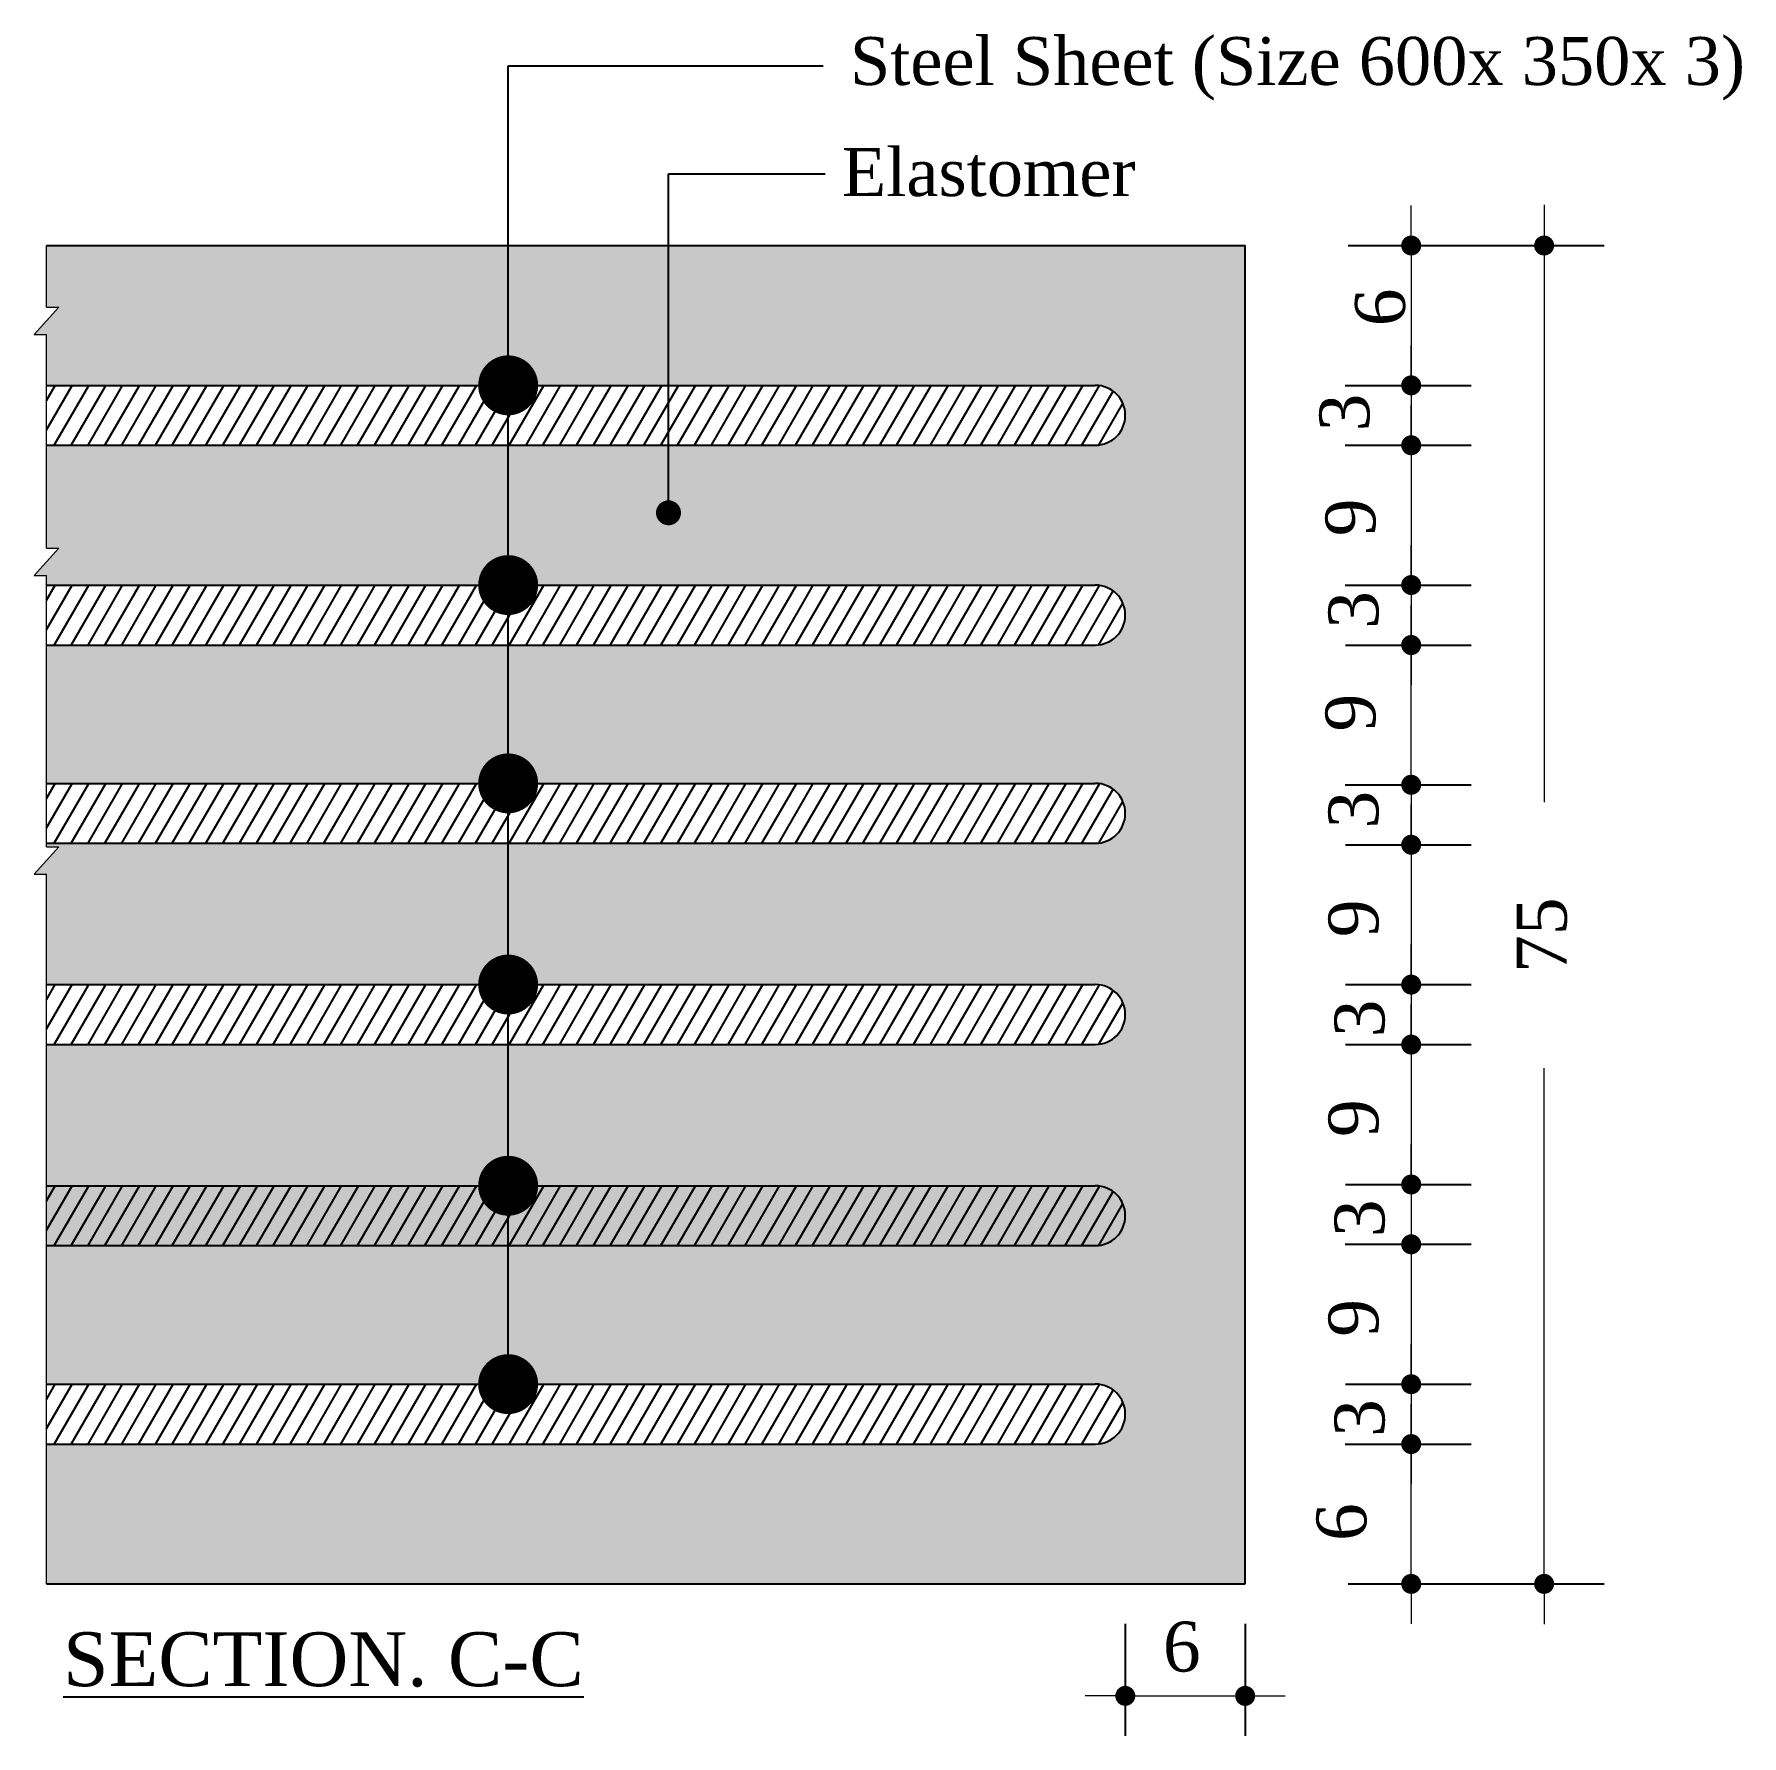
# Model space of a CAD drawing. Header units: millimetres. Extents: x -29779 to 80452, y -13100 to 39577.
# Drawn here: x 43581.1 to 43666.5, y 16102.3 to 16187.5 of the extents above; entities that cross this region are included whole.
import ezdxf

# ---------------------------------------------------------------- set-up
doc = ezdxf.new("R2010")
doc.units = ezdxf.units.MM
doc.header["$LTSCALE"] = 3
for name, color, linetype in [('Bearing  peat', 11, 'Continuous'), ('Girder Line', 11, 'Continuous'), ('Hatching', 35, 'Continuous'), ('Text', 7, 'Continuous')]:
    doc.layers.add(name, color=color, linetype=linetype)
doc.layers.add('Dimision', color=4, linetype='Continuous', lineweight=13)
doc.styles.get("Standard").update_dxf_attribs({"font": 'times.ttf'})
doc.dimstyles.new('ISO-25', dxfattribs={"dimtxt": 15, "dimasz": 15, "dimexe": 20, "dimexo": 10.625, "dimgap": 15, "dimtad": 1, "dimdec": 1, "dimdsep": 46, "dimtxsty": 'Standard', "dimblk": 'DOT', "dimcen": 2.5, "dimclrd": 256, "dimclre": 256, "dimclrt": 256, "dimadec": 0, "dimazin": 0, "dimtfac": 1, "dimtdec": 1, "dimtix": 1, "dimtmove": 0, "dimatfit": 3, "dimldrblk": 'DOT', "dimfxl": 1, "dimlwd": -1, "dimarcsym": 0})

# ---------------------------------------------------------------- blocks, each defined once
blk = doc.blocks.new('_Dot')
at = {"color": 0, "linetype": 'ByBlock', "lineweight": -2}
blk.add_line((-0.5, 0), (-1, 0), dxfattribs=at)
at = {"color": 0, "linetype": 'ByBlock', "const_width": 0.5}
blk.add_lwpolyline([(-0.25, 0, 1), (0.25, 0, 1)], format="xyb", close=True, dxfattribs=at)
blk = doc.blocks.new('*D184')
at = {"layer": 'Defpoints', "color": 0, "linetype": 'Continuous', "transparency": 16777216}
for p in [(43646.83018183963, 16176.88038963761), (43646.83018183963, 16109.8747731809), (43656.64497131744, 16109.8747731809)]:
    blk.add_point(p, dxfattribs=at)
at = {"layer": 'Dimision', "linetype": 'Continuous', "lineweight": -2, "transparency": 16777216}
for p, q in [((43651.83018183963, 16176.88038963761), (43659.64497131744, 16176.88038963761)), ((43651.83018183963, 16109.8747731809), (43659.64497131744, 16109.8747731809))]:
    blk.add_line(p, q, dxfattribs=at)
at = {"layer": 'Dimision', "linetype": 'Continuous', "transparency": 16777216}
for p, q in [((43656.64497131744, 16175.88038963761), (43656.64497131744, 16149.00850853857)), ((43656.64497131744, 16110.8747731809), (43656.64497131744, 16135.69740543836))]:
    blk.add_line(p, q, dxfattribs=at)
for p, rotation in [((43656.64497131744, 16176.88038963761), 90), ((43656.64497131744, 16109.8747731809), 270)]:
    blk.add_blockref('_Dot', p, dxfattribs=dict(at, rotation=rotation))
at = {"layer": 'Dimision', "linetype": 'Continuous', "transparency": 16777216, "insert": (43656.54343693823, 16142.35295698845), "char_height": 2.5, "attachment_point": 5, "rotation": 90}
blk.add_mtext('75', dxfattribs=at)
blk = doc.blocks.new('*D185')
at = {"layer": 'Defpoints', "color": 0, "linetype": 'Continuous', "transparency": 16777216}
for p in [(43635.68158929099, 16109.87477318089), (43641.681589291, 16109.87477318089), (43641.681589291, 16104.26597726123)]:
    blk.add_point(p, dxfattribs=at)
at = {"layer": 'Dimision', "linetype": 'Continuous', "lineweight": -2, "transparency": 16777216}
for p, q in [((43635.68158929099, 16107.87477318089), (43635.68158929099, 16102.26597726123)), ((43641.681589291, 16107.87477318089), (43641.681589291, 16102.26597726123))]:
    blk.add_line(p, q, dxfattribs=at)
at = {"layer": 'Dimision', "linetype": 'Continuous', "transparency": 16777216}
for p, q in [((43634.68158929099, 16104.26597726123), (43633.68158929099, 16104.26597726123)), ((43635.68158929099, 16104.26597726123), (43641.681589291, 16104.26597726123)), ((43642.681589291, 16104.26597726123), (43643.681589291, 16104.26597726123))]:
    blk.add_line(p, q, dxfattribs=at)
blk.add_blockref('_Dot', (43635.68158929099, 16104.26597726123), dxfattribs=at)
at = {"layer": 'Dimision', "linetype": 'Continuous', "transparency": 16777216, "rotation": 180}
blk.add_blockref('_Dot', (43641.681589291, 16104.26597726123), dxfattribs=at)
at = {"layer": 'Dimision', "linetype": 'Continuous', "transparency": 16777216, "insert": (43638.51016911124, 16106.71913427659), "char_height": 2.5, "attachment_point": 5}
blk.add_mtext('6', dxfattribs=at)
blk = doc.blocks.new('*D186')
at = {"layer": 'Defpoints', "color": 0, "linetype": 'Continuous', "transparency": 16777216}
for p in [(43641.83018183963, 16176.88038963761), (43641.69273044782, 16169.88038963761), (43649.99293014797, 16169.88038963761)]:
    blk.add_point(p, dxfattribs=at)
at = {"layer": 'Dimision', "linetype": 'Continuous', "transparency": 16777216}
for p, q in [((43649.99293014797, 16177.88038963761), (43649.99293014797, 16178.88038963761)), ((43649.99293014797, 16176.88038963761), (43649.99293014797, 16169.88038963761)), ((43649.99293014797, 16168.88038963761), (43649.99293014797, 16167.88038963761))]:
    blk.add_line(p, q, dxfattribs=at)
at = {"layer": 'Dimision', "linetype": 'Continuous', "lineweight": -2, "transparency": 16777216}
for p, q in [((43646.83018183963, 16176.88038963761), (43652.99293014797, 16176.88038963761)), ((43646.69273044782, 16169.88038963761), (43652.99293014797, 16169.88038963761))]:
    blk.add_line(p, q, dxfattribs=at)
at = {"layer": 'Dimision', "linetype": 'Continuous', "transparency": 16777216}
for p, rotation in [((43649.99293014797, 16176.88038963761), 270), ((43649.99293014797, 16169.88038963761), 90)]:
    blk.add_blockref('_Dot', p, dxfattribs=dict(at, rotation=rotation))
at = {"layer": 'Dimision', "linetype": 'Continuous', "transparency": 16777216, "insert": (43648.44684219945, 16173.78422611608), "char_height": 2.5, "attachment_point": 5, "rotation": 90}
blk.add_mtext('6', dxfattribs=at)
blk = doc.blocks.new('*D187')
at = {"layer": 'Defpoints', "color": 0, "linetype": 'Continuous', "transparency": 16777216}
for p in [(43641.70999220784, 16139.87759808753), (43646.70999220784, 16136.8747731809), (43649.99293014797, 16136.8747731809)]:
    blk.add_point(p, dxfattribs=at)
at = {"layer": 'Dimision', "linetype": 'Continuous', "transparency": 16777216}
for p, q in [((43649.99293014797, 16140.87759808753), (43649.99293014797, 16141.87759808753)), ((43649.99293014797, 16139.87759808753), (43649.99293014797, 16136.8747731809)), ((43649.99293014797, 16135.8747731809), (43649.99293014797, 16134.8747731809))]:
    blk.add_line(p, q, dxfattribs=at)
at = {"layer": 'Dimision', "linetype": 'Continuous', "lineweight": -2, "transparency": 16777216}
for p, q in [((43646.70999220784, 16139.87759808753), (43652.99293014797, 16139.87759808753)), ((43651.70999220784, 16136.8747731809), (43652.99293014797, 16136.8747731809))]:
    blk.add_line(p, q, dxfattribs=at)
at = {"layer": 'Dimision', "linetype": 'Continuous', "transparency": 16777216}
for p, rotation in [((43649.99293014797, 16139.87759808753), 270), ((43649.99293014797, 16136.8747731809), 90)]:
    blk.add_blockref('_Dot', p, dxfattribs=dict(at, rotation=rotation))
at = {"layer": 'Dimision', "linetype": 'Continuous', "transparency": 16777216, "insert": (43647.42150346114, 16138.18465122408), "char_height": 2.5, "attachment_point": 5, "rotation": 90}
blk.add_mtext('3', dxfattribs=at)
blk = doc.blocks.new('*D188')
at = {"layer": 'Defpoints', "color": 0, "linetype": 'Continuous', "transparency": 16777216}
for p in [(43641.70999220784, 16146.88038963761), (43641.70999220784, 16139.87759808753), (43649.99293014797, 16139.87759808753)]:
    blk.add_point(p, dxfattribs=at)
at = {"layer": 'Dimision', "linetype": 'Continuous', "transparency": 16777216}
for p, q in [((43649.99293014797, 16147.88038963761), (43649.99293014797, 16148.88038963761)), ((43649.99293014797, 16146.88038963761), (43649.99293014797, 16139.87759808753)), ((43649.99293014797, 16138.87759808753), (43649.99293014797, 16137.87759808753))]:
    blk.add_line(p, q, dxfattribs=at)
at = {"layer": 'Dimision', "linetype": 'Continuous', "lineweight": -2, "transparency": 16777216}
for p, q in [((43646.70999220784, 16146.88038963761), (43652.99293014797, 16146.88038963761)), ((43646.70999220784, 16139.87759808753), (43652.99293014797, 16139.87759808753))]:
    blk.add_line(p, q, dxfattribs=at)
at = {"layer": 'Dimision', "linetype": 'Continuous', "transparency": 16777216}
for p, rotation in [((43649.99293014797, 16146.88038963761), 270), ((43649.99293014797, 16139.87759808753), 90)]:
    blk.add_blockref('_Dot', p, dxfattribs=dict(at, rotation=rotation))
at = {"layer": 'Dimision', "linetype": 'Continuous', "transparency": 16777216, "insert": (43647.11512330983, 16143.19653356665), "char_height": 2.5, "attachment_point": 5, "rotation": 90}
blk.add_mtext('9', dxfattribs=at)
blk = doc.blocks.new('*D189')
at = {"layer": 'Defpoints', "color": 0, "linetype": 'Continuous', "transparency": 16777216}
for p in [(43641.69273044782, 16149.88321454424), (43641.70999220784, 16146.88038963761), (43649.99293014797, 16146.88038963761)]:
    blk.add_point(p, dxfattribs=at)
at = {"layer": 'Dimision', "linetype": 'Continuous', "transparency": 16777216}
for p, q in [((43649.99293014797, 16150.88321454424), (43649.99293014797, 16151.88321454424)), ((43649.99293014797, 16149.88321454424), (43649.99293014797, 16146.88038963761)), ((43649.99293014797, 16145.88038963761), (43649.99293014797, 16144.88038963761))]:
    blk.add_line(p, q, dxfattribs=at)
at = {"layer": 'Dimision', "linetype": 'Continuous', "lineweight": -2, "transparency": 16777216}
for p, q in [((43646.69273044782, 16149.88321454424), (43652.99293014797, 16149.88321454424)), ((43646.70999220784, 16146.88038963761), (43652.99293014797, 16146.88038963761))]:
    blk.add_line(p, q, dxfattribs=at)
at = {"layer": 'Dimision', "linetype": 'Continuous', "transparency": 16777216}
for p, rotation in [((43649.99293014797, 16149.88321454424), 270), ((43649.99293014797, 16146.88038963761), 90)]:
    blk.add_blockref('_Dot', p, dxfattribs=dict(at, rotation=rotation))
at = {"layer": 'Dimision', "linetype": 'Continuous', "transparency": 16777216, "insert": (43647.11512330983, 16148.63524527552), "char_height": 2.5, "attachment_point": 5, "rotation": 90}
blk.add_mtext('3', dxfattribs=at)
blk = doc.blocks.new('*D190')
at = {"layer": 'Defpoints', "color": 0, "linetype": 'Continuous', "transparency": 16777216}
for p in [(43641.69273044782, 16166.88038963761), (43646.69273044782, 16159.88321454424), (43649.99293014797, 16159.88321454424)]:
    blk.add_point(p, dxfattribs=at)
at = {"layer": 'Dimision', "linetype": 'Continuous', "transparency": 16777216}
for p, q in [((43649.99293014797, 16167.88038963761), (43649.99293014797, 16168.88038963761)), ((43649.99293014797, 16166.88038963761), (43649.99293014797, 16159.88321454424)), ((43649.99293014797, 16158.88321454424), (43649.99293014797, 16157.88321454424))]:
    blk.add_line(p, q, dxfattribs=at)
at = {"layer": 'Dimision', "linetype": 'Continuous', "lineweight": -2, "transparency": 16777216}
for p, q in [((43646.69273044782, 16166.88038963761), (43652.99293014797, 16166.88038963761)), ((43651.69273044782, 16159.88321454424), (43652.99293014797, 16159.88321454424))]:
    blk.add_line(p, q, dxfattribs=at)
at = {"layer": 'Dimision', "linetype": 'Continuous', "transparency": 16777216}
for p, rotation in [((43649.99293014797, 16166.88038963761), 270), ((43649.99293014797, 16159.88321454424), 90)]:
    blk.add_blockref('_Dot', p, dxfattribs=dict(at, rotation=rotation))
at = {"layer": 'Dimision', "linetype": 'Continuous', "transparency": 16777216, "insert": (43646.96459724798, 16163.26720325722), "char_height": 2.5, "attachment_point": 5, "rotation": 90}
blk.add_mtext('9', dxfattribs=at)
blk = doc.blocks.new('*D191')
at = {"layer": 'Defpoints', "color": 0, "linetype": 'Continuous', "transparency": 16777216}
for p in [(43641.69273044782, 16169.88038963761), (43641.69273044782, 16166.88038963761), (43649.99293014797, 16166.88038963761)]:
    blk.add_point(p, dxfattribs=at)
at = {"layer": 'Dimision', "linetype": 'Continuous', "transparency": 16777216}
for p, q in [((43649.99293014797, 16170.88038963761), (43649.99293014797, 16171.88038963761)), ((43649.99293014797, 16169.88038963761), (43649.99293014797, 16166.88038963761)), ((43649.99293014797, 16165.88038963761), (43649.99293014797, 16164.88038963761))]:
    blk.add_line(p, q, dxfattribs=at)
at = {"layer": 'Dimision', "linetype": 'Continuous', "lineweight": -2, "transparency": 16777216}
for p, q in [((43646.69273044782, 16169.88038963761), (43652.99293014797, 16169.88038963761)), ((43646.69273044782, 16166.88038963761), (43652.99293014797, 16166.88038963761))]:
    blk.add_line(p, q, dxfattribs=at)
at = {"layer": 'Dimision', "linetype": 'Continuous', "transparency": 16777216}
for p, rotation in [((43649.99293014797, 16169.88038963761), 270), ((43649.99293014797, 16166.88038963761), 90)]:
    blk.add_blockref('_Dot', p, dxfattribs=dict(at, rotation=rotation))
at = {"layer": 'Dimision', "linetype": 'Continuous', "transparency": 16777216, "insert": (43646.66358626288, 16168.52105704557), "char_height": 2.5, "attachment_point": 5, "rotation": 90}
blk.add_mtext('3', dxfattribs=at)
blk = doc.blocks.new('*D192')
at = {"layer": 'Defpoints', "color": 0, "linetype": 'Continuous', "transparency": 16777216}
for p in [(43641.69273044782, 16159.88321454424), (43641.70999220784, 16156.88038963761), (43649.99293014797, 16156.88038963761)]:
    blk.add_point(p, dxfattribs=at)
at = {"layer": 'Dimision', "linetype": 'Continuous', "transparency": 16777216}
for p, q in [((43649.99293014797, 16160.88321454424), (43649.99293014797, 16161.88321454424)), ((43649.99293014797, 16159.88321454424), (43649.99293014797, 16156.88038963761)), ((43649.99293014797, 16155.88038963761), (43649.99293014797, 16154.88038963761))]:
    blk.add_line(p, q, dxfattribs=at)
at = {"layer": 'Dimision', "linetype": 'Continuous', "lineweight": -2, "transparency": 16777216}
for p, q in [((43646.69273044782, 16159.88321454424), (43652.99293014797, 16159.88321454424)), ((43646.70999220784, 16156.88038963761), (43652.99293014797, 16156.88038963761))]:
    blk.add_line(p, q, dxfattribs=at)
at = {"layer": 'Dimision', "linetype": 'Continuous', "transparency": 16777216}
for p, rotation in [((43649.99293014797, 16159.88321454424), 270), ((43649.99293014797, 16156.88038963761), 90)]:
    blk.add_blockref('_Dot', p, dxfattribs=dict(at, rotation=rotation))
at = {"layer": 'Dimision', "linetype": 'Continuous', "transparency": 16777216, "insert": (43647.11512330983, 16158.63524527552), "char_height": 2.5, "attachment_point": 5, "rotation": 90}
blk.add_mtext('3', dxfattribs=at)
blk = doc.blocks.new('*D193')
at = {"layer": 'Defpoints', "color": 0, "linetype": 'Continuous', "transparency": 16777216}
for p in [(43646.69273044782, 16156.87756473099), (43649.99293014797, 16156.87756473099), (43641.69273044782, 16149.88038963762)]:
    blk.add_point(p, dxfattribs=at)
at = {"layer": 'Dimision', "linetype": 'Continuous', "transparency": 16777216}
for p, q in [((43649.99293014797, 16157.87756473099), (43649.99293014797, 16158.87756473099)), ((43649.99293014797, 16149.88038963762), (43649.99293014797, 16156.87756473099)), ((43649.99293014797, 16148.88038963762), (43649.99293014797, 16147.88038963762))]:
    blk.add_line(p, q, dxfattribs=at)
at = {"layer": 'Dimision', "linetype": 'Continuous', "lineweight": -2, "transparency": 16777216}
for p, q in [((43651.69273044782, 16156.87756473099), (43652.99293014797, 16156.87756473099)), ((43646.69273044782, 16149.88038963762), (43652.99293014797, 16149.88038963762))]:
    blk.add_line(p, q, dxfattribs=at)
at = {"layer": 'Dimision', "linetype": 'Continuous', "transparency": 16777216}
for p, rotation in [((43649.99293014797, 16156.87756473099), 270), ((43649.99293014797, 16149.88038963762), 90)]:
    blk.add_blockref('_Dot', p, dxfattribs=dict(at, rotation=rotation))
at = {"layer": 'Dimision', "linetype": 'Continuous', "transparency": 16777216, "insert": (43646.96459724798, 16153.493576018), "char_height": 2.5, "attachment_point": 5, "rotation": 90}
blk.add_mtext('9', dxfattribs=at)
blk = doc.blocks.new('*D194')
at = {"layer": 'Defpoints', "color": 0, "linetype": 'Continuous', "transparency": 16777216}
for p in [(43641.70999220784, 16119.87198163081), (43641.69273044782, 16116.8747731809), (43649.99293014797, 16116.8747731809)]:
    blk.add_point(p, dxfattribs=at)
at = {"layer": 'Dimision', "linetype": 'Continuous', "transparency": 16777216}
for p, q in [((43649.99293014797, 16120.87198163081), (43649.99293014797, 16121.87198163081)), ((43649.99293014797, 16119.87198163081), (43649.99293014797, 16116.8747731809)), ((43649.99293014797, 16115.8747731809), (43649.99293014797, 16114.8747731809))]:
    blk.add_line(p, q, dxfattribs=at)
at = {"layer": 'Dimision', "linetype": 'Continuous', "lineweight": -2, "transparency": 16777216}
for p, q in [((43646.70999220784, 16119.87198163081), (43652.99293014797, 16119.87198163081)), ((43646.69273044782, 16116.8747731809), (43652.99293014797, 16116.8747731809))]:
    blk.add_line(p, q, dxfattribs=at)
at = {"layer": 'Dimision', "linetype": 'Continuous', "transparency": 16777216}
for p, rotation in [((43649.99293014797, 16119.87198163081), 270), ((43649.99293014797, 16116.8747731809), 90)]:
    blk.add_blockref('_Dot', p, dxfattribs=dict(at, rotation=rotation))
at = {"layer": 'Dimision', "linetype": 'Continuous', "transparency": 16777216, "insert": (43647.42150346114, 16118.17903476737), "char_height": 2.5, "attachment_point": 5, "rotation": 90}
blk.add_mtext('3', dxfattribs=at)
blk = doc.blocks.new('*D195')
at = {"layer": 'Defpoints', "color": 0, "linetype": 'Continuous', "transparency": 16777216}
for p in [(43646.70999220784, 16136.8747731809), (43641.70999220784, 16119.87198163081), (43649.99293014797, 16119.87198163081)]:
    blk.add_point(p, dxfattribs=at)
at = {"layer": 'Dimision', "linetype": 'Continuous', "transparency": 16777216}
for p, q in [((43649.99293014797, 16137.8747731809), (43649.99293014797, 16138.8747731809)), ((43649.99293014797, 16136.8747731809), (43649.99293014797, 16119.87198163081)), ((43649.99293014797, 16118.87198163081), (43649.99293014797, 16117.87198163081))]:
    blk.add_line(p, q, dxfattribs=at)
at = {"layer": 'Dimision', "linetype": 'Continuous', "lineweight": -2, "transparency": 16777216}
for p, q in [((43651.70999220784, 16136.8747731809), (43652.99293014797, 16136.8747731809)), ((43646.70999220784, 16119.87198163081), (43652.99293014797, 16119.87198163081))]:
    blk.add_line(p, q, dxfattribs=at)
at = {"layer": 'Dimision', "linetype": 'Continuous', "transparency": 16777216}
for p, rotation in [((43649.99293014797, 16136.8747731809), 270), ((43649.99293014797, 16119.87198163081), 90)]:
    blk.add_blockref('_Dot', p, dxfattribs=dict(at, rotation=rotation))
at = {"layer": 'Dimision', "linetype": 'Continuous', "transparency": 16777216, "insert": (43647.11512330983, 16123.19091710993), "char_height": 2.5, "attachment_point": 5, "rotation": 90}
blk.add_mtext('9', dxfattribs=at)
blk = doc.blocks.new('*D196')
at = {"layer": 'Defpoints', "color": 0, "linetype": 'Continuous', "transparency": 16777216}
for p in [(43641.69273044782, 16116.8747731809), (43649.99293014797, 16116.8747731809), (43641.83018183963, 16109.8747731809)]:
    blk.add_point(p, dxfattribs=at)
at = {"layer": 'Dimision', "linetype": 'Continuous', "transparency": 16777216}
for p, q in [((43649.99293014797, 16117.8747731809), (43649.99293014797, 16118.8747731809)), ((43649.99293014797, 16109.8747731809), (43649.99293014797, 16116.8747731809)), ((43649.99293014797, 16108.8747731809), (43649.99293014797, 16107.8747731809))]:
    blk.add_line(p, q, dxfattribs=at)
at = {"layer": 'Dimision', "linetype": 'Continuous', "lineweight": -2, "transparency": 16777216}
for p, q in [((43646.69273044782, 16116.8747731809), (43652.99293014797, 16116.8747731809)), ((43646.83018183963, 16109.8747731809), (43652.99293014797, 16109.8747731809))]:
    blk.add_line(p, q, dxfattribs=at)
at = {"layer": 'Dimision', "linetype": 'Continuous', "transparency": 16777216}
for p, rotation in [((43649.99293014797, 16116.8747731809), 270), ((43649.99293014797, 16109.8747731809), 90)]:
    blk.add_blockref('_Dot', p, dxfattribs=dict(at, rotation=rotation))
at = {"layer": 'Dimision', "linetype": 'Continuous', "transparency": 16777216, "insert": (43646.51310133962, 16112.97093670242), "char_height": 2.5, "attachment_point": 5, "rotation": 90}
blk.add_mtext('6', dxfattribs=at)
blk = doc.blocks.new('*D197')
at = {"layer": 'Defpoints', "color": 0, "linetype": 'Continuous', "transparency": 16777216}
for p in [(43641.70999220784, 16129.87198163082), (43641.69273044782, 16126.8747731809), (43649.99293014797, 16126.8747731809)]:
    blk.add_point(p, dxfattribs=at)
at = {"layer": 'Dimision', "linetype": 'Continuous', "transparency": 16777216}
for p, q in [((43649.99293014797, 16130.87198163082), (43649.99293014797, 16131.87198163082)), ((43649.99293014797, 16129.87198163082), (43649.99293014797, 16126.8747731809)), ((43649.99293014797, 16125.8747731809), (43649.99293014797, 16124.8747731809))]:
    blk.add_line(p, q, dxfattribs=at)
at = {"layer": 'Dimision', "linetype": 'Continuous', "lineweight": -2, "transparency": 16777216}
for p, q in [((43646.70999220784, 16129.87198163082), (43652.99293014797, 16129.87198163082)), ((43646.69273044782, 16126.8747731809), (43652.99293014797, 16126.8747731809))]:
    blk.add_line(p, q, dxfattribs=at)
at = {"layer": 'Dimision', "linetype": 'Continuous', "transparency": 16777216}
for p, rotation in [((43649.99293014797, 16129.87198163082), 270), ((43649.99293014797, 16126.8747731809), 90)]:
    blk.add_blockref('_Dot', p, dxfattribs=dict(at, rotation=rotation))
at = {"layer": 'Dimision', "linetype": 'Continuous', "transparency": 16777216, "insert": (43647.42150346114, 16128.17903476737), "char_height": 2.5, "attachment_point": 5, "rotation": 90}
blk.add_mtext('3', dxfattribs=at)
blk = doc.blocks.new('*D198')
at = {"layer": 'Defpoints', "color": 0, "linetype": 'Continuous', "transparency": 16777216}
for p in [(43641.70999220784, 16136.8747731809), (43641.70999220784, 16129.87198163082), (43649.99293014797, 16129.87198163082)]:
    blk.add_point(p, dxfattribs=at)
at = {"layer": 'Dimision', "linetype": 'Continuous', "transparency": 16777216}
for p, q in [((43649.99293014797, 16137.8747731809), (43649.99293014797, 16138.8747731809)), ((43649.99293014797, 16136.8747731809), (43649.99293014797, 16129.87198163082)), ((43649.99293014797, 16128.87198163082), (43649.99293014797, 16127.87198163082))]:
    blk.add_line(p, q, dxfattribs=at)
at = {"layer": 'Dimision', "linetype": 'Continuous', "lineweight": -2, "transparency": 16777216}
for p, q in [((43646.70999220784, 16136.8747731809), (43652.99293014797, 16136.8747731809)), ((43646.70999220784, 16129.87198163082), (43652.99293014797, 16129.87198163082))]:
    blk.add_line(p, q, dxfattribs=at)
at = {"layer": 'Dimision', "linetype": 'Continuous', "transparency": 16777216}
for p, rotation in [((43649.99293014797, 16136.8747731809), 270), ((43649.99293014797, 16129.87198163082), 90)]:
    blk.add_blockref('_Dot', p, dxfattribs=dict(at, rotation=rotation))
at = {"layer": 'Dimision', "linetype": 'Continuous', "transparency": 16777216, "insert": (43647.11512330983, 16133.19091710994), "char_height": 2.5, "attachment_point": 5, "rotation": 90}
blk.add_mtext('9', dxfattribs=at)

msp = doc.modelspace()

# ---------------------------------------------------------------- hatches: boundary and pattern name
at = {"layer": 'Hatching', "linetype": 'Continuous'}
h = msp.add_hatch(dxfattribs=at)
h.set_pattern_fill('DOTS', color=256, scale=0.5, angle=59.99999999999999, style=0)
h.set_pattern_definition([(59.99999999999999, (59408.84276784841, 12436.76410174501), (-0.4889701642538981, 0.7405788321269491), [0, -0.79375])])
h.paths.add_polyline_path([(43641.68158929099, 16176.8803896376), (43581.68158929099, 16176.88038963761), (43581.68158929099, 16173.7982356256), (43582.30808977444, 16173.7982356256), (43581.06684267214, 16172.43073579198), (43581.68158929099, 16172.43073579198), (43581.68158929099, 16169.8803896376), (43634.18158929099, 16169.88038963761, -1), (43634.18158929099, 16166.88038963761), (43581.68158929099, 16166.88038963761), (43581.68158929099, 16161.7255541132), (43582.30808977444, 16161.7255541132), (43581.06684267214, 16160.35805427957), (43581.68158929099, 16160.35805427957), (43581.68158929099, 16159.88038963761), (43634.18158929099, 16159.88038963761, -1), (43634.18158929099, 16156.88038963761), (43581.68158929099, 16156.88038963761), (43581.68158929099, 16149.95268046269), (43634.18158929099, 16149.95268046269, -1), (43634.18158929099, 16146.95268046269), (43581.68158929099, 16146.95268046269), (43581.68158929099, 16146.77552516837), (43582.30808977444, 16146.77552516837), (43581.06684267214, 16145.40802533475), (43581.68158929099, 16145.40802533475), (43581.68158929099, 16139.88038963761), (43634.18158929099, 16139.88038963761, -1), (43634.18158929099, 16136.88038963761), (43581.68158929099, 16136.88038963761), (43581.68158929099, 16119.87477318089), (43634.18158929099, 16119.87477318089, -1), (43634.18158929099, 16116.87477318089), (43581.68158929099, 16116.87477318089), (43581.68158929099, 16109.87477318089), (43641.681589291, 16109.87477318089)])
h = msp.add_hatch(dxfattribs=at)
h.set_pattern_fill('LINE', color=256, scale=0.23, angle=59.99999999999999, style=0)
h.set_pattern_definition([(59.99999999999999, (59408.84276784841, 12476.83639257009), (-0.6324150511135862, 0.365125), [])])
h.paths.add_polyline_path([(43634.18158929099, 16169.88038963761), (43581.68158929099, 16169.88038963761), (43581.68158929099, 16166.88038963761), (43634.18158929099, 16166.88038963761, 1)])
h = msp.add_hatch(dxfattribs=at)
h.set_pattern_fill('LINE', color=256, scale=0.23, angle=59.99999999999999, style=0)
h.set_pattern_definition([(59.99999999999999, (59408.84276784841, 12466.83639257009), (-0.6324150511135862, 0.365125), [])])
h.paths.add_polyline_path([(43634.18158929099, 16159.88038963761), (43581.68158929099, 16159.88038963761), (43581.68158929099, 16156.88038963761), (43634.18158929099, 16156.88038963761, 1)])
h = msp.add_hatch(dxfattribs=at)
h.set_pattern_fill('LINE', color=256, scale=0.23, angle=59.99999999999999, style=0)
h.set_pattern_definition([(59.99999999999999, (59408.84276784841, 12456.90868339517), (-0.6324150511135862, 0.365125), [])])
h.paths.add_polyline_path([(43634.18158929099, 16149.95268046269), (43581.68158929099, 16149.95268046269), (43581.68158929099, 16146.95268046269), (43634.18158929099, 16146.95268046269, 1)])
h = msp.add_hatch(dxfattribs=at)
h.set_pattern_fill('LINE', color=256, scale=0.23, angle=59.99999999999999, style=0)
h.set_pattern_definition([(59.99999999999999, (59408.84276784841, 12446.83639257009), (-0.6324150511135862, 0.365125), [])])
h.paths.add_polyline_path([(43634.18158929099, 16139.88038963761), (43581.68158929099, 16139.88038963761), (43581.68158929099, 16136.88038963761), (43634.18158929099, 16136.88038963761, 1)])
h = msp.add_hatch(dxfattribs=at)
h.set_pattern_fill('LINE', color=256, scale=0.23, angle=59.99999999999999, style=0)
h.set_pattern_definition([(59.99999999999999, (59408.84276784841, 12436.76410174501), (-0.6324150511135862, 0.365125), [])])
h.paths.add_polyline_path([(43634.18158929099, 16129.80809881253), (43581.68158929099, 16129.80809881253), (43581.68158929099, 16126.80809881253), (43634.18158929099, 16126.80809881253, 1)])
h = msp.add_hatch(dxfattribs=at)
h.set_pattern_fill('LINE', color=256, scale=0.23, angle=59.99999999999999, style=0)
h.set_pattern_definition([(59.99999999999999, (59408.84276784841, 12426.83077611338), (-0.6324150511135862, 0.365125), [])])
h.paths.add_polyline_path([(43581.68158929099, 16119.87477318089), (43581.68158929099, 16116.87477318089), (43634.18158929099, 16116.87477318089, 1), (43634.18158929099, 16119.87477318089)])

# ---------------------------------------------------------------- linework, layer by layer
at = {"layer": 'Bearing  peat', "linetype": 'Continuous', "ltscale": 3}
for p, q in [((43581.68158929099, 16176.88038963761), (43641.681589291, 16176.88038963761)), ((43641.681589291, 16109.87477318089), (43641.68158929099, 16176.88038963761))]:
    msp.add_line(p, q, dxfattribs=at)
at = {"layer": 'Dimision', "linetype": 'Continuous'}
for p, q in [((43656.67261358457, 16176.8803896376), (43656.67261358457, 16178.90985386857)), ((43656.64497131741, 16109.87477318089), (43656.64497131741, 16107.86507669942))]:
    msp.add_line(p, q, dxfattribs=at)
at = {"layer": 'Dimision', "linetype": 'Continuous', "ltscale": 3}
for p, q in [((43581.68158929099, 16173.7982356256), (43581.68158929099, 16176.88038963761)), ((43582.30808977444, 16173.7982356256), (43581.06684267214, 16172.43073579198)), ((43581.68158929099, 16173.7982356256), (43582.30808977444, 16173.7982356256)), ((43581.06684267214, 16172.43073579198), (43581.68158929099, 16172.43073579198)), ((43581.68158929099, 16161.7255541132), (43581.68158929099, 16172.43073579198)), ((43582.30808977444, 16161.7255541132), (43581.06684267214, 16160.35805427957)), ((43581.68158929099, 16161.7255541132), (43582.30808977444, 16161.7255541132)), ((43581.06684267214, 16160.35805427957), (43581.68158929099, 16160.35805427957)), ((43581.68158929099, 16146.77552516838), (43581.68158929099, 16160.35805427957)), ((43582.30808977444, 16146.77552516837), (43581.06684267214, 16145.40802533475)), ((43581.68158929099, 16146.77552516837), (43582.30808977444, 16146.77552516837)), ((43581.06684267214, 16145.40802533475), (43581.68158929099, 16145.40802533475)), ((43581.68158929099, 16109.87477318089), (43581.68158929099, 16145.40802533475))]:
    msp.add_line(p, q, dxfattribs=at)
at = {"layer": 'Girder Line', "linetype": 'Continuous', "ltscale": 3}
for p, q in [((43581.68158929099, 16169.88038963761), (43634.18158929099, 16169.88038963761)), ((43581.68158929099, 16166.88038963761), (43634.18158929099, 16166.88038963761)), ((43581.68158929099, 16159.88038963761), (43634.18158929099, 16159.88038963761)), ((43581.68158929099, 16156.88038963761), (43634.18158929099, 16156.88038963761)), ((43581.68158929099, 16149.95268046269), (43634.18158929099, 16149.95268046269)), ((43581.68158929099, 16146.95268046269), (43634.18158929099, 16146.95268046269)), ((43581.68158929099, 16139.88038963761), (43634.18158929099, 16139.88038963761)), ((43581.68158929099, 16136.88038963761), (43634.18158929099, 16136.88038963761)), ((43581.68158929099, 16129.80809881253), (43634.18158929099, 16129.80809881253)), ((43581.68158929099, 16126.80809881253), (43634.18158929099, 16126.80809881253)), ((43581.68158929099, 16119.87477318089), (43634.18158929099, 16119.87477318089)), ((43581.68158929099, 16116.87477318089), (43634.18158929099, 16116.87477318089)), ((43581.68158929099, 16109.87477318089), (43641.681589291, 16109.87477318089))]:
    msp.add_line(p, q, dxfattribs=at)
for centre, radius in [((43634.18158929099, 16168.38038963761), 1.499999999999545), ((43634.18158929099, 16158.38038963761), 1.5), ((43634.18158929099, 16148.45268046269), 1.5), ((43634.18158929099, 16138.38038963761), 1.5), ((43634.18158929099, 16128.30809881253), 1.5), ((43634.18158929099, 16118.37477318089), 1.5)]:
    msp.add_arc(centre, radius, 270, 90, dxfattribs=at)
at = {"layer": 'Text', "linetype": 'Continuous'}
msp.add_line((43612.81688841485, 16180.46554358515), (43620.65907491658, 16180.46554358515), dxfattribs=at)

# ---------------------------------------------------------------- texts
at = {"layer": 'Text', "linetype": 'Continuous', "ltscale": 0.1, "char_height": 2.4, "width": 62.40478159149388, "attachment_point": 1}
for s, insert in [('Steel Sheet (Size 600x 350x 3)', (43621.9003907189, 16187.32032864049)), ('Elastomer', (43621.49984974411, 16181.75670426307))]:
    msp.add_mtext(s, dxfattribs=dict(at, insert=insert))
at = {"layer": 'Text', "linetype": 'Continuous', "insert": (43582.51936823275, 16107.45544641308), "char_height": 2.7, "attachment_point": 1}
msp.add_mtext('{\\fTimes New Roman|b0|i0|c0|p18;\\LSECTION. C-C}', dxfattribs=at)

# ---------------------------------------------------------------- dimensions: what is measured, and where the dimension line sits
at = {"layer": 'Dimision', "linetype": 'Continuous'}
for base, p1, p2, angle, text, picture, middle in [((43649.99293014797, 16169.88038963761), (43641.83018183961, 16176.8803896376), (43641.6927304478, 16169.8803896376), 90, '6', '*D186', (43648.44684219945, 16173.78422611608)), ((43656.64497131744, 16109.8747731809), (43646.83018183961, 16176.8803896376), (43646.83018183961, 16109.87477318089), 90, '75', '*D184', (43656.54343693823, 16142.35295698845)), ((43649.99293014797, 16159.88321454424), (43641.6927304478, 16166.8803896376), (43646.6927304478, 16159.88321454423), 90, '9', '*D190', (43646.96459724798, 16163.26720325722)), ((43649.99293014797, 16156.87756473099), (43641.6927304478, 16149.88038963761), (43646.6927304478, 16156.87756473098), 270, '9', '*D193', (43646.96459724798, 16153.493576018)), ((43649.99293014797, 16139.87759808753), (43641.70999220783, 16146.88038963761), (43641.70999220783, 16139.87759808752), 90, '9', '*D188', (43647.11512330983, 16143.19653356665)), ((43649.99293014797, 16119.87198163081), (43646.70999220783, 16136.8747731809), (43641.70999220783, 16119.87198163081), 90, '9', '*D195', (43647.11512330983, 16123.19091710993)), ((43649.99293014797, 16129.87198163082), (43641.70999220783, 16136.8747731809), (43641.70999220783, 16129.87198163081), 90, '9', '*D198', (43647.11512330983, 16133.19091710994)), ((43649.99293014797, 16116.8747731809), (43641.83018183961, 16109.87477318089), (43641.6927304478, 16116.87477318089), 270, '6', '*D196', (43646.51310133962, 16112.97093670242))]:
    dim = msp.add_linear_dim(base=base, p1=p1, p2=p2, angle=angle, text=text, dimstyle='ISO-25', override={"dimtxt": 2.5, "dimasz": 1, "dimexe": 3, "dimexo": 5, "dimgap": 5, "dimtmove": 2}, dxfattribs=at)
    dim.commit()
    dim.dimension.update_dxf_attribs({"geometry": picture, "text_midpoint": middle, "dimtype": 160})
for base, p1, p2, picture, middle in [((43649.99293014797, 16166.88038963761), (43641.6927304478, 16169.8803896376), (43641.6927304478, 16166.8803896376), '*D191', (43646.66358626288, 16168.52105704557)), ((43649.99293014797, 16156.88038963761), (43641.6927304478, 16159.88321454423), (43641.70999220783, 16156.88038963761), '*D192', (43647.11512330983, 16158.63524527552)), ((43649.99293014797, 16146.88038963761), (43641.6927304478, 16149.88321454423), (43641.70999220783, 16146.88038963761), '*D189', (43647.11512330983, 16148.63524527552)), ((43649.99293014797, 16136.8747731809), (43641.70999220783, 16139.87759808752), (43646.70999220783, 16136.8747731809), '*D187', (43647.42150346114, 16138.18465122408)), ((43649.99293014797, 16126.8747731809), (43641.70999220783, 16129.87198163081), (43641.6927304478, 16126.87477318089), '*D197', (43647.42150346114, 16128.17903476737)), ((43649.99293014797, 16116.8747731809), (43641.70999220783, 16119.87198163081), (43641.6927304478, 16116.87477318089), '*D194', (43647.42150346114, 16118.17903476737))]:
    dim = msp.add_linear_dim(base=base, p1=p1, p2=p2, angle=90, dimstyle='ISO-25', override={"dimtxt": 2.5, "dimasz": 1, "dimexe": 3, "dimexo": 5, "dimgap": 5, "dimtmove": 2}, dxfattribs=at)
    dim.commit()
    dim.dimension.update_dxf_attribs({"geometry": picture, "text_midpoint": middle, "dimtype": 160})
dim = msp.add_linear_dim(base=(43641.681589291, 16104.26597726123), p1=(43635.68158929099, 16109.87477318089), p2=(43641.681589291, 16109.87477318089), dimstyle='ISO-25', override={"dimtxt": 2.5, "dimasz": 1, "dimexe": 2, "dimexo": 2, "dimgap": 5, "dimtmove": 2}, dxfattribs=at)
dim.commit()
dim.dimension.update_dxf_attribs({"geometry": '*D185', "text_midpoint": (43638.51016911124, 16106.71913427659), "dimtype": 160})

# ---------------------------------------------------------------- leaders
at = {"layer": 'Text', "linetype": 'Continuous'}
for points, override in [([(43604.79162934035, 16119.87477318089), (43604.79162934035, 16185.88038963761), (43620.55359559912, 16185.88038963761)], {"dimasz": 3, "dimtad": 0}), ([(43604.79162934035, 16139.88038963761), (43604.79162934035, 16185.88038963761), (43620.55359559912, 16185.88038963761)], {"dimasz": 3, "dimtad": 0}), ([(43604.79162934035, 16149.95268046269), (43604.79162934035, 16185.88038963761), (43620.55359559912, 16185.88038963761)], {"dimasz": 3, "dimtad": 0}), ([(43604.79162934035, 16159.88038963761), (43604.79162934035, 16185.88038963761), (43620.55359559912, 16185.88038963761)], {"dimasz": 3, "dimtad": 0}), ([(43604.79162934035, 16169.88038963761), (43604.79162934035, 16185.88038963761), (43620.55359559912, 16185.88038963761)], {"dimasz": 3, "dimtad": 0}), ([(43604.79162934035, 16129.80809881253), (43604.79162934035, 16185.88038963761), (43620.55359559912, 16185.88038963761)], {"dimasz": 3, "dimtad": 0}), ([(43612.81688841485, 16163.49989350218), (43612.81688841485, 16180.46554358515)], {"dimasz": 1.25, "dimtad": 0})]:
    msp.add_leader(points, dimstyle='ISO-25', override=override, dxfattribs=at)

doc.saveas('drawing.dxf')
